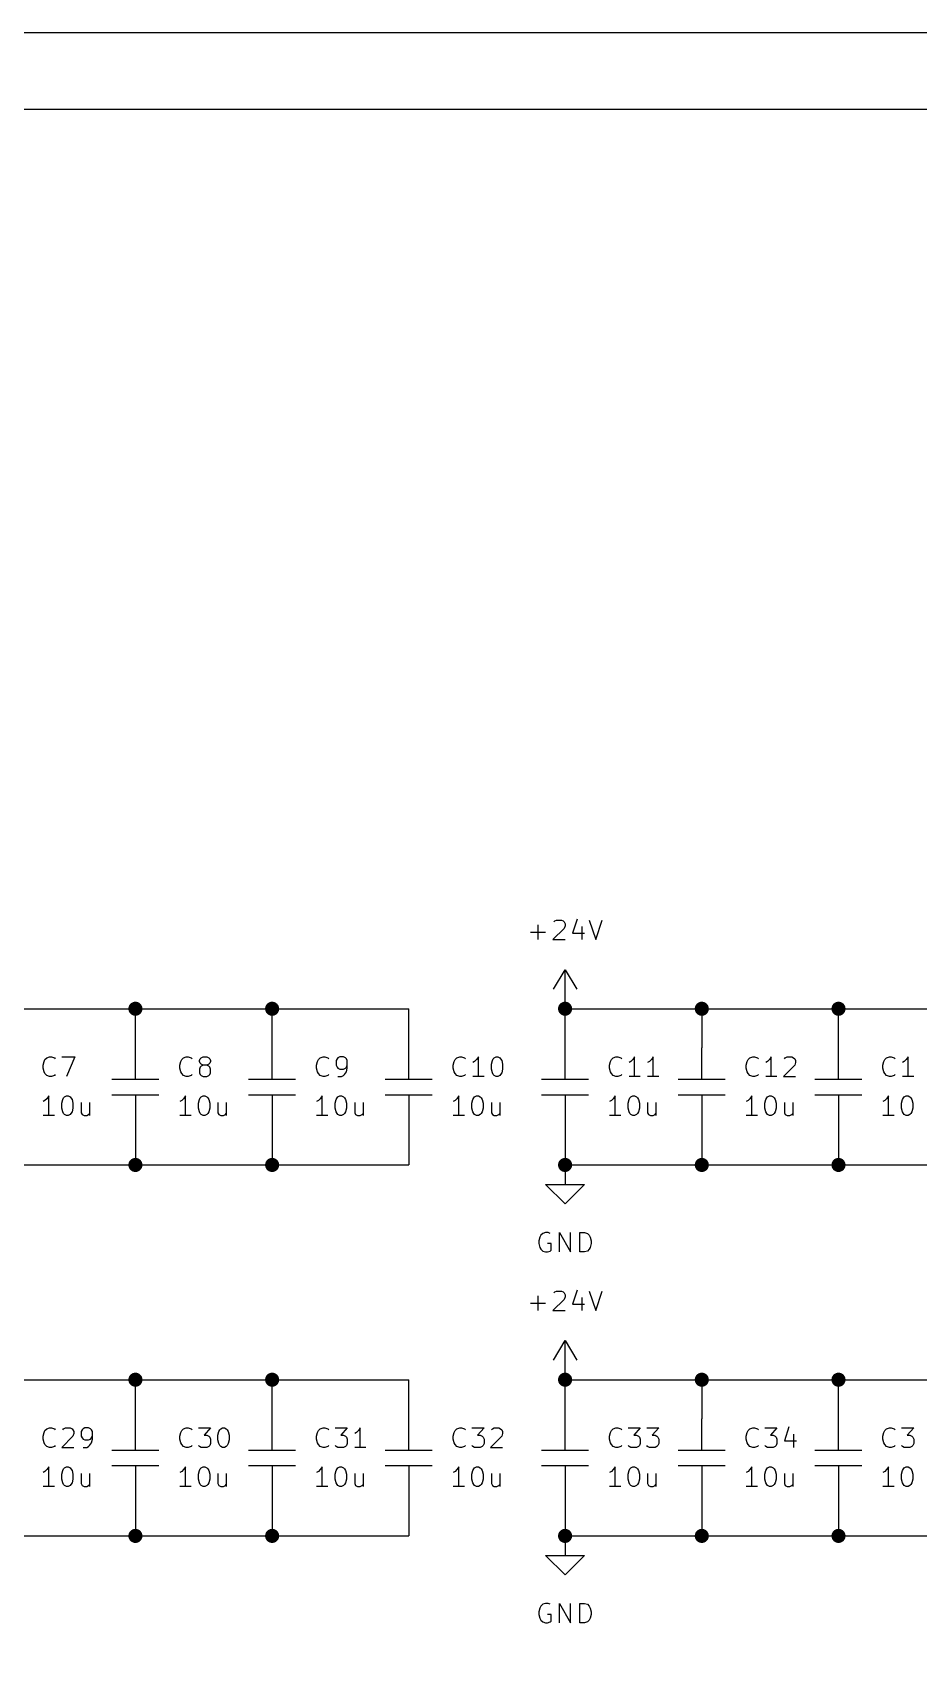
# Model space of a CAD drawing. Extents: x -19 to 278, y -13 to 197.
# Drawn here: x 103.6 to 161.2, y 90.9 to 196.9 of the extents above; entities that cross this region are included whole.
import ezdxf

# ---------------------------------------------------------------- set-up
doc = ezdxf.new("R2010")
doc.units = 0
doc.header["$MEASUREMENT"] = 0
doc.layers.get('0').update_dxf_attribs({"linetype": 'CONTINUOUS'})
doc.layers.add('BLACK', color=7, linetype='CONTINUOUS')

msp = doc.modelspace()

# ---------------------------------------------------------------- linework, layer by layer
at = {"linetype": 'Continuous'}
msp.add_lwpolyline([(-19.21, 196.94), (277.79, 196.94), (277.79, -13.06), (-19.21, -13.06)], close=True, dxfattribs=at)
at = {"layer": 'BLACK', "linetype": 'Continuous'}
for p, q in [((272.79, 191.94), (0.79, 191.94)), ((137.54, 139.09), (137.6, 139.15)), ((137.6, 139.15), (137.72, 139.21)), ((137.72, 139.21), (138.03, 139.21)), ((138.03, 139.21), (138.15, 139.15)), ((138.15, 139.15), (138.21, 139.09)), ((138.21, 139.09), (138.27, 138.96)), ((138.27, 138.96), (138.27, 138.84)), ((139.05, 139.27), (138.75, 138.36)), ((139.84, 139.21), (140.26, 137.94)), ((140.26, 137.94), (140.69, 139.21)), ((136.03, 138.42), (137, 138.42)), ((136.51, 137.94), (136.51, 138.9)), ((138.21, 138.66), (137.48, 137.94)), ((137.48, 137.94), (138.27, 137.94)), ((138.27, 138.84), (138.21, 138.66)), ((138.75, 138.36), (139.54, 138.36)), ((139.36, 138.78), (139.36, 137.94)), ((137.51, 134.71), (138.27, 135.98)), ((138.27, 133.44), (138.27, 135.98)), ((138.27, 135.98), (139.03, 134.71)), ((101.44, 133.44), (110.33, 133.44)), ((110.33, 130.9), (110.33, 133.44)), ((110.33, 133.44), (119.22, 133.44)), ((119.22, 130.9), (119.22, 133.44)), ((119.22, 133.44), (128.11, 133.44)), ((128.11, 130.9), (128.11, 133.44)), ((138.27, 130.9), (138.27, 133.44)), ((138.27, 133.44), (147.16, 133.44)), ((147.16, 133.44), (147.16, 130.9)), ((147.16, 133.44), (156.05, 133.44)), ((156.05, 130.9), (156.05, 133.44)), ((156.05, 133.44), (164.94, 133.44)), ((110.33, 128.86), (110.33, 130.9)), ((119.22, 128.86), (119.22, 130.9)), ((128.11, 128.86), (128.11, 130.9)), ((138.27, 128.86), (138.27, 130.9)), ((147.16, 128.86), (147.16, 130.9)), ((156.05, 128.86), (156.05, 130.9)), ((104.33, 129.77), (104.39, 130.01)), ((104.33, 129.58), (104.33, 129.77)), ((104.39, 129.34), (104.33, 129.58)), ((104.39, 130.01), (104.45, 130.13)), ((104.45, 130.13), (104.57, 130.25)), ((104.57, 130.25), (104.75, 130.31)), ((104.75, 130.31), (104.87, 130.31)), ((104.87, 130.31), (105.06, 130.25)), ((105.06, 130.25), (105.12, 130.19)), ((105.54, 130.31), (106.39, 130.31)), ((106.39, 130.31), (105.84, 129.04)), ((113.22, 129.77), (113.28, 130.01)), ((113.22, 129.58), (113.22, 129.77)), ((113.28, 129.34), (113.22, 129.58)), ((113.28, 130.01), (113.34, 130.13)), ((113.34, 130.13), (113.46, 130.25)), ((113.46, 130.25), (113.64, 130.31)), ((113.64, 130.31), (113.76, 130.31)), ((113.76, 130.31), (113.95, 130.25)), ((113.95, 130.25), (114.01, 130.19)), ((114.49, 130.07), (114.55, 130.19)), ((114.49, 130.01), (114.49, 130.07)), ((114.55, 129.89), (114.49, 130.01)), ((114.55, 129.65), (114.49, 129.52)), ((114.49, 129.52), (114.49, 129.28)), ((114.55, 130.19), (114.61, 130.25)), ((114.61, 129.83), (114.55, 129.89)), ((114.61, 129.71), (114.55, 129.65)), ((114.61, 130.25), (114.73, 130.31)), ((114.73, 129.77), (114.61, 129.83)), ((114.73, 129.77), (114.61, 129.71)), ((114.73, 130.31), (114.97, 130.31)), ((114.97, 129.77), (114.73, 129.77)), ((114.97, 130.31), (115.1, 130.25)), ((115.1, 129.83), (114.97, 129.77)), ((115.1, 129.71), (114.97, 129.77)), ((115.1, 130.25), (115.16, 130.19)), ((115.16, 129.89), (115.1, 129.83)), ((115.16, 129.65), (115.1, 129.71)), ((115.16, 130.19), (115.22, 130.07)), ((115.22, 130.01), (115.16, 129.89)), ((115.22, 129.52), (115.16, 129.65)), ((115.22, 130.07), (115.22, 130.01)), ((115.22, 129.28), (115.22, 129.52)), ((122.11, 129.77), (122.17, 130.01)), ((122.11, 129.58), (122.11, 129.77)), ((122.17, 129.34), (122.11, 129.58)), ((122.17, 130.01), (122.23, 130.13)), ((122.23, 130.13), (122.35, 130.25)), ((122.35, 130.25), (122.53, 130.31)), ((122.53, 130.31), (122.65, 130.31)), ((122.65, 130.31), (122.84, 130.25)), ((122.84, 130.25), (122.9, 130.19)), ((123.44, 130.19), (123.38, 130.07)), ((123.38, 130.07), (123.38, 129.77)), ((123.38, 129.77), (123.44, 129.65)), ((123.5, 130.25), (123.44, 130.19)), ((123.44, 129.65), (123.5, 129.58)), ((123.62, 130.31), (123.5, 130.25)), ((123.5, 129.58), (123.62, 129.52)), ((123.86, 130.31), (123.62, 130.31)), ((123.62, 129.52), (123.86, 129.52)), ((123.99, 130.25), (123.86, 130.31)), ((123.86, 129.52), (123.99, 129.58)), ((124.05, 130.19), (123.99, 130.25)), ((123.99, 129.58), (124.05, 129.65)), ((124.11, 130.07), (124.05, 130.19)), ((124.05, 129.65), (124.11, 129.77)), ((124.05, 129.34), (124.11, 129.58)), ((124.11, 129.58), (124.11, 130.07)), ((131, 129.77), (131.06, 130.01)), ((131, 129.58), (131, 129.77)), ((131.06, 129.34), (131, 129.58)), ((131.06, 130.01), (131.12, 130.13)), ((131.12, 130.13), (131.24, 130.25)), ((131.24, 130.25), (131.42, 130.31)), ((131.42, 130.31), (131.54, 130.31)), ((131.54, 130.31), (131.73, 130.25)), ((131.73, 130.25), (131.79, 130.19)), ((132.39, 130.01), (132.27, 129.95)), ((132.51, 130.13), (132.39, 130.01)), ((132.63, 130.31), (132.51, 130.13)), ((132.63, 129.04), (132.63, 130.31)), ((133.48, 129.83), (133.54, 130.07)), ((133.48, 129.52), (133.48, 129.83)), ((133.54, 129.28), (133.48, 129.52)), ((133.54, 130.07), (133.6, 130.19)), ((133.6, 130.19), (133.66, 130.25)), ((133.66, 130.25), (133.78, 130.31)), ((133.78, 130.31), (133.9, 130.31)), ((133.9, 130.31), (134.02, 130.25)), ((134.02, 130.25), (134.08, 130.19)), ((134.08, 130.19), (134.15, 130.07)), ((134.15, 130.07), (134.21, 129.83)), ((134.21, 129.52), (134.15, 129.28)), ((134.21, 129.83), (134.21, 129.52)), ((141.16, 129.77), (141.22, 130.01)), ((141.16, 129.58), (141.16, 129.77)), ((141.22, 129.34), (141.16, 129.58)), ((141.22, 130.01), (141.28, 130.13)), ((141.28, 130.13), (141.4, 130.25)), ((141.4, 130.25), (141.58, 130.31)), ((141.58, 130.31), (141.7, 130.31)), ((141.7, 130.31), (141.89, 130.25)), ((141.89, 130.25), (141.95, 130.19)), ((142.55, 130.01), (142.43, 129.95)), ((142.67, 130.13), (142.55, 130.01)), ((142.79, 130.31), (142.67, 130.13)), ((142.79, 129.04), (142.79, 130.31)), ((143.76, 130.01), (143.64, 129.95)), ((143.88, 130.13), (143.76, 130.01)), ((144, 130.31), (143.88, 130.13)), ((144, 129.04), (144, 130.31)), ((150.05, 129.77), (150.11, 130.01)), ((150.05, 129.58), (150.05, 129.77)), ((150.11, 129.34), (150.05, 129.58)), ((150.11, 130.01), (150.17, 130.13)), ((150.17, 130.13), (150.29, 130.25)), ((150.29, 130.25), (150.47, 130.31)), ((150.47, 130.31), (150.59, 130.31)), ((150.59, 130.31), (150.78, 130.25)), ((150.78, 130.25), (150.84, 130.19)), ((151.44, 130.01), (151.32, 129.95)), ((151.56, 130.13), (151.44, 130.01)), ((151.68, 130.31), (151.56, 130.13)), ((151.68, 129.04), (151.68, 130.31)), ((153.2, 129.77), (152.47, 129.04)), ((152.53, 130.19), (152.59, 130.25)), ((152.59, 130.25), (152.71, 130.31)), ((152.71, 130.31), (153.01, 130.31)), ((153.01, 130.31), (153.13, 130.25)), ((153.13, 130.25), (153.2, 130.19)), ((153.2, 130.19), (153.26, 130.07)), ((153.26, 129.95), (153.2, 129.77)), ((153.26, 130.07), (153.26, 129.95)), ((158.94, 129.77), (159, 130.01)), ((158.94, 129.58), (158.94, 129.77)), ((159, 129.34), (158.94, 129.58)), ((159, 130.01), (159.06, 130.13)), ((159.06, 130.13), (159.18, 130.25)), ((159.18, 130.25), (159.36, 130.31)), ((159.36, 130.31), (159.48, 130.31)), ((159.48, 130.31), (159.67, 130.25)), ((159.67, 130.25), (159.73, 130.19)), ((160.33, 130.01), (160.21, 129.95)), ((160.45, 130.13), (160.33, 130.01)), ((160.57, 130.31), (160.45, 130.13)), ((160.57, 129.04), (160.57, 130.31)), ((104.45, 129.22), (104.39, 129.34)), ((104.57, 129.1), (104.45, 129.22)), ((104.75, 129.04), (104.57, 129.1)), ((104.87, 129.04), (104.75, 129.04)), ((105.06, 129.1), (104.87, 129.04)), ((105.12, 129.16), (105.06, 129.1)), ((108.8, 128.86), (111.85, 128.86)), ((113.34, 129.22), (113.28, 129.34)), ((113.46, 129.1), (113.34, 129.22)), ((113.64, 129.04), (113.46, 129.1)), ((113.76, 129.04), (113.64, 129.04)), ((113.95, 129.1), (113.76, 129.04)), ((114.01, 129.16), (113.95, 129.1)), ((114.49, 129.28), (114.55, 129.16)), ((114.55, 129.16), (114.61, 129.1)), ((114.61, 129.1), (114.73, 129.04)), ((114.73, 129.04), (114.97, 129.04)), ((114.97, 129.04), (115.1, 129.1)), ((115.1, 129.1), (115.16, 129.16)), ((115.16, 129.16), (115.22, 129.28)), ((117.69, 128.86), (120.74, 128.86)), ((122.23, 129.22), (122.17, 129.34)), ((122.35, 129.1), (122.23, 129.22)), ((122.53, 129.04), (122.35, 129.1)), ((122.65, 129.04), (122.53, 129.04)), ((122.84, 129.1), (122.65, 129.04)), ((122.9, 129.16), (122.84, 129.1)), ((123.5, 129.04), (123.74, 129.04)), ((123.74, 129.04), (123.86, 129.1)), ((123.86, 129.1), (123.92, 129.16)), ((123.92, 129.16), (124.05, 129.34)), ((126.58, 128.86), (129.63, 128.86)), ((131.12, 129.22), (131.06, 129.34)), ((131.24, 129.1), (131.12, 129.22)), ((131.42, 129.04), (131.24, 129.1)), ((131.54, 129.04), (131.42, 129.04)), ((131.73, 129.1), (131.54, 129.04)), ((131.79, 129.16), (131.73, 129.1)), ((133, 129.04), (132.27, 129.04)), ((133.6, 129.16), (133.54, 129.28)), ((133.66, 129.1), (133.6, 129.16)), ((133.78, 129.04), (133.66, 129.1)), ((133.9, 129.04), (133.78, 129.04)), ((134.02, 129.1), (133.9, 129.04)), ((134.08, 129.16), (134.02, 129.1)), ((134.15, 129.28), (134.08, 129.16)), ((136.74, 128.86), (139.79, 128.86)), ((141.28, 129.22), (141.22, 129.34)), ((141.4, 129.1), (141.28, 129.22)), ((141.58, 129.04), (141.4, 129.1)), ((141.7, 129.04), (141.58, 129.04)), ((141.89, 129.1), (141.7, 129.04)), ((141.95, 129.16), (141.89, 129.1)), ((143.16, 129.04), (142.43, 129.04)), ((144.37, 129.04), (143.64, 129.04)), ((145.63, 128.86), (148.68, 128.86)), ((150.17, 129.22), (150.11, 129.34)), ((150.29, 129.1), (150.17, 129.22)), ((150.47, 129.04), (150.29, 129.1)), ((150.59, 129.04), (150.47, 129.04)), ((150.78, 129.1), (150.59, 129.04)), ((150.84, 129.16), (150.78, 129.1)), ((152.05, 129.04), (151.32, 129.04)), ((152.47, 129.04), (153.26, 129.04)), ((154.52, 128.86), (157.57, 128.86)), ((159.06, 129.22), (159, 129.34)), ((159.18, 129.1), (159.06, 129.22)), ((159.36, 129.04), (159.18, 129.1)), ((159.48, 129.04), (159.36, 129.04)), ((159.67, 129.1), (159.48, 129.04)), ((159.73, 129.16), (159.67, 129.1)), ((160.94, 129.04), (160.21, 129.04)), ((104.45, 127.47), (104.33, 127.41)), ((104.57, 127.59), (104.45, 127.47)), ((104.69, 127.77), (104.57, 127.59)), ((104.69, 126.5), (104.69, 127.77)), ((105.54, 127.29), (105.6, 127.53)), ((105.6, 127.53), (105.66, 127.65)), ((105.66, 127.65), (105.72, 127.71)), ((105.72, 127.71), (105.84, 127.77)), ((105.84, 127.77), (105.96, 127.77)), ((105.96, 127.77), (106.08, 127.71)), ((106.08, 127.71), (106.14, 127.65)), ((106.14, 127.65), (106.21, 127.53)), ((106.21, 127.53), (106.27, 127.29)), ((106.81, 127.35), (106.81, 126.68)), ((107.35, 127.35), (107.35, 126.5)), ((108.8, 127.85), (111.85, 127.85)), ((110.33, 127.85), (110.33, 125.82)), ((113.34, 127.47), (113.22, 127.41)), ((113.46, 127.59), (113.34, 127.47)), ((113.58, 127.77), (113.46, 127.59)), ((113.58, 126.5), (113.58, 127.77)), ((114.43, 127.29), (114.49, 127.53)), ((114.49, 127.53), (114.55, 127.65)), ((114.55, 127.65), (114.61, 127.71)), ((114.61, 127.71), (114.73, 127.77)), ((114.73, 127.77), (114.85, 127.77)), ((114.85, 127.77), (114.97, 127.71)), ((114.97, 127.71), (115.03, 127.65)), ((115.03, 127.65), (115.1, 127.53)), ((115.1, 127.53), (115.16, 127.29)), ((115.7, 127.35), (115.7, 126.68)), ((116.24, 127.35), (116.24, 126.5)), ((117.69, 127.85), (120.74, 127.85)), ((119.22, 127.85), (119.22, 125.82)), ((122.23, 127.47), (122.11, 127.41)), ((122.35, 127.59), (122.23, 127.47)), ((122.47, 127.77), (122.35, 127.59)), ((122.47, 126.5), (122.47, 127.77)), ((123.32, 127.29), (123.38, 127.53)), ((123.38, 127.53), (123.44, 127.65)), ((123.44, 127.65), (123.5, 127.71)), ((123.5, 127.71), (123.62, 127.77)), ((123.62, 127.77), (123.74, 127.77)), ((123.74, 127.77), (123.86, 127.71)), ((123.86, 127.71), (123.92, 127.65)), ((123.92, 127.65), (123.99, 127.53)), ((123.99, 127.53), (124.05, 127.29)), ((124.59, 127.35), (124.59, 126.68)), ((125.13, 127.35), (125.13, 126.5)), ((126.58, 127.85), (129.63, 127.85)), ((128.11, 127.85), (128.11, 125.82)), ((131.12, 127.47), (131, 127.41)), ((131.24, 127.59), (131.12, 127.47)), ((131.36, 127.77), (131.24, 127.59)), ((131.36, 126.5), (131.36, 127.77)), ((132.21, 127.29), (132.27, 127.53)), ((132.27, 127.53), (132.33, 127.65)), ((132.33, 127.65), (132.39, 127.71)), ((132.39, 127.71), (132.51, 127.77)), ((132.51, 127.77), (132.63, 127.77)), ((132.63, 127.77), (132.75, 127.71)), ((132.75, 127.71), (132.81, 127.65)), ((132.81, 127.65), (132.88, 127.53)), ((132.88, 127.53), (132.94, 127.29)), ((133.48, 127.35), (133.48, 126.68)), ((134.02, 127.35), (134.02, 126.5)), ((136.74, 127.85), (139.79, 127.85)), ((138.27, 127.85), (138.27, 125.82)), ((141.28, 127.47), (141.16, 127.41)), ((141.4, 127.59), (141.28, 127.47)), ((141.52, 127.77), (141.4, 127.59)), ((141.52, 126.5), (141.52, 127.77)), ((142.37, 127.29), (142.43, 127.53)), ((142.43, 127.53), (142.49, 127.65)), ((142.49, 127.65), (142.55, 127.71)), ((142.55, 127.71), (142.67, 127.77)), ((142.67, 127.77), (142.79, 127.77)), ((142.79, 127.77), (142.91, 127.71)), ((142.91, 127.71), (142.97, 127.65)), ((142.97, 127.65), (143.04, 127.53)), ((143.04, 127.53), (143.1, 127.29)), ((143.64, 127.35), (143.64, 126.68)), ((144.18, 127.35), (144.18, 126.5)), ((145.63, 127.85), (148.68, 127.85)), ((147.16, 127.85), (147.16, 125.82)), ((150.17, 127.47), (150.05, 127.41)), ((150.29, 127.59), (150.17, 127.47)), ((150.41, 127.77), (150.29, 127.59)), ((150.41, 126.5), (150.41, 127.77)), ((151.26, 127.29), (151.32, 127.53)), ((151.32, 127.53), (151.38, 127.65)), ((151.38, 127.65), (151.44, 127.71)), ((151.44, 127.71), (151.56, 127.77)), ((151.56, 127.77), (151.68, 127.77)), ((151.68, 127.77), (151.8, 127.71)), ((151.8, 127.71), (151.86, 127.65)), ((151.86, 127.65), (151.93, 127.53)), ((151.93, 127.53), (151.99, 127.29)), ((152.53, 127.35), (152.53, 126.68)), ((153.07, 127.35), (153.07, 126.5)), ((154.52, 127.85), (157.57, 127.85)), ((156.05, 127.85), (156.05, 125.82)), ((159.06, 127.47), (158.94, 127.41)), ((159.18, 127.59), (159.06, 127.47)), ((159.3, 127.77), (159.18, 127.59)), ((159.3, 126.5), (159.3, 127.77)), ((160.15, 127.29), (160.21, 127.53)), ((160.21, 127.53), (160.27, 127.65)), ((160.27, 127.65), (160.33, 127.71)), ((160.33, 127.71), (160.45, 127.77)), ((160.45, 127.77), (160.57, 127.77)), ((160.57, 127.77), (160.69, 127.71)), ((160.69, 127.71), (160.75, 127.65)), ((160.75, 127.65), (160.82, 127.53)), ((160.82, 127.53), (160.88, 127.29)), ((105.06, 126.5), (104.33, 126.5)), ((105.54, 126.98), (105.54, 127.29)), ((105.6, 126.74), (105.54, 126.98)), ((105.66, 126.62), (105.6, 126.74)), ((105.72, 126.56), (105.66, 126.62)), ((105.84, 126.5), (105.72, 126.56)), ((105.96, 126.5), (105.84, 126.5)), ((106.08, 126.56), (105.96, 126.5)), ((106.14, 126.62), (106.08, 126.56)), ((106.21, 126.74), (106.14, 126.62)), ((106.27, 126.98), (106.21, 126.74)), ((106.27, 127.29), (106.27, 126.98)), ((106.81, 126.68), (106.87, 126.56)), ((106.87, 126.56), (106.99, 126.5)), ((106.99, 126.5), (107.17, 126.5)), ((107.17, 126.5), (107.29, 126.56)), ((107.29, 126.56), (107.35, 126.62)), ((113.95, 126.5), (113.22, 126.5)), ((114.43, 126.98), (114.43, 127.29)), ((114.49, 126.74), (114.43, 126.98)), ((114.55, 126.62), (114.49, 126.74)), ((114.61, 126.56), (114.55, 126.62)), ((114.73, 126.5), (114.61, 126.56)), ((114.85, 126.5), (114.73, 126.5)), ((114.97, 126.56), (114.85, 126.5)), ((115.03, 126.62), (114.97, 126.56)), ((115.1, 126.74), (115.03, 126.62)), ((115.16, 126.98), (115.1, 126.74)), ((115.16, 127.29), (115.16, 126.98)), ((115.7, 126.68), (115.76, 126.56)), ((115.76, 126.56), (115.88, 126.5)), ((115.88, 126.5), (116.06, 126.5)), ((116.06, 126.5), (116.18, 126.56)), ((116.18, 126.56), (116.24, 126.62)), ((122.84, 126.5), (122.11, 126.5)), ((123.32, 126.98), (123.32, 127.29)), ((123.38, 126.74), (123.32, 126.98)), ((123.44, 126.62), (123.38, 126.74)), ((123.5, 126.56), (123.44, 126.62)), ((123.62, 126.5), (123.5, 126.56)), ((123.74, 126.5), (123.62, 126.5)), ((123.86, 126.56), (123.74, 126.5)), ((123.92, 126.62), (123.86, 126.56)), ((123.99, 126.74), (123.92, 126.62)), ((124.05, 126.98), (123.99, 126.74)), ((124.05, 127.29), (124.05, 126.98)), ((124.59, 126.68), (124.65, 126.56)), ((124.65, 126.56), (124.77, 126.5)), ((124.77, 126.5), (124.95, 126.5)), ((124.95, 126.5), (125.07, 126.56)), ((125.07, 126.56), (125.13, 126.62)), ((131.73, 126.5), (131, 126.5)), ((132.21, 126.98), (132.21, 127.29)), ((132.27, 126.74), (132.21, 126.98)), ((132.33, 126.62), (132.27, 126.74)), ((132.39, 126.56), (132.33, 126.62)), ((132.51, 126.5), (132.39, 126.56)), ((132.63, 126.5), (132.51, 126.5)), ((132.75, 126.56), (132.63, 126.5)), ((132.81, 126.62), (132.75, 126.56)), ((132.88, 126.74), (132.81, 126.62)), ((132.94, 126.98), (132.88, 126.74)), ((132.94, 127.29), (132.94, 126.98)), ((133.48, 126.68), (133.54, 126.56)), ((133.54, 126.56), (133.66, 126.5)), ((133.66, 126.5), (133.84, 126.5)), ((133.84, 126.5), (133.96, 126.56)), ((133.96, 126.56), (134.02, 126.62)), ((141.89, 126.5), (141.16, 126.5)), ((142.37, 126.98), (142.37, 127.29)), ((142.43, 126.74), (142.37, 126.98)), ((142.49, 126.62), (142.43, 126.74)), ((142.55, 126.56), (142.49, 126.62)), ((142.67, 126.5), (142.55, 126.56)), ((142.79, 126.5), (142.67, 126.5)), ((142.91, 126.56), (142.79, 126.5)), ((142.97, 126.62), (142.91, 126.56)), ((143.04, 126.74), (142.97, 126.62)), ((143.1, 126.98), (143.04, 126.74)), ((143.1, 127.29), (143.1, 126.98)), ((143.64, 126.68), (143.7, 126.56)), ((143.7, 126.56), (143.82, 126.5)), ((143.82, 126.5), (144, 126.5)), ((144, 126.5), (144.12, 126.56)), ((144.12, 126.56), (144.18, 126.62)), ((150.78, 126.5), (150.05, 126.5)), ((151.26, 126.98), (151.26, 127.29)), ((151.32, 126.74), (151.26, 126.98)), ((151.38, 126.62), (151.32, 126.74)), ((151.44, 126.56), (151.38, 126.62)), ((151.56, 126.5), (151.44, 126.56)), ((151.68, 126.5), (151.56, 126.5)), ((151.8, 126.56), (151.68, 126.5)), ((151.86, 126.62), (151.8, 126.56)), ((151.93, 126.74), (151.86, 126.62)), ((151.99, 126.98), (151.93, 126.74)), ((151.99, 127.29), (151.99, 126.98)), ((152.53, 126.68), (152.59, 126.56)), ((152.59, 126.56), (152.71, 126.5)), ((152.71, 126.5), (152.89, 126.5)), ((152.89, 126.5), (153.01, 126.56)), ((153.01, 126.56), (153.07, 126.62)), ((159.67, 126.5), (158.94, 126.5)), ((160.15, 126.98), (160.15, 127.29)), ((160.21, 126.74), (160.15, 126.98)), ((160.27, 126.62), (160.21, 126.74)), ((160.33, 126.56), (160.27, 126.62)), ((160.45, 126.5), (160.33, 126.56)), ((160.57, 126.5), (160.45, 126.5)), ((160.69, 126.56), (160.57, 126.5)), ((160.75, 126.62), (160.69, 126.56)), ((160.82, 126.74), (160.75, 126.62)), ((160.88, 126.98), (160.82, 126.74)), ((160.88, 127.29), (160.88, 126.98)), ((110.33, 125.82), (110.33, 123.28)), ((119.22, 125.82), (119.22, 123.28)), ((128.11, 125.82), (128.11, 123.28)), ((138.27, 125.82), (138.27, 123.28)), ((147.16, 125.82), (147.16, 123.28)), ((156.05, 125.82), (156.05, 123.28)), ((101.44, 123.28), (110.33, 123.28)), ((110.33, 123.28), (119.22, 123.28)), ((119.22, 123.28), (128.11, 123.28)), ((138.27, 123.28), (138.27, 122.01)), ((138.27, 123.28), (147.16, 123.28)), ((147.16, 123.28), (156.05, 123.28)), ((156.05, 123.28), (164.94, 123.28)), ((138.27, 120.74), (137, 122.01)), ((137, 122.01), (138.27, 122.01)), ((138.27, 122.01), (139.54, 122.01)), ((139.54, 122.01), (138.27, 120.74)), ((136.82, 118.83), (136.69, 118.71)), ((137, 118.89), (136.82, 118.83)), ((137.18, 118.89), (137, 118.89)), ((137.3, 118.83), (137.18, 118.89)), ((137.9, 117.62), (137.9, 118.89)), ((137.9, 118.89), (138.63, 117.62)), ((138.63, 117.62), (138.63, 118.89)), ((139.23, 117.62), (139.23, 118.89)), ((139.23, 118.89), (139.54, 118.89)), ((139.54, 118.89), (139.72, 118.83)), ((139.72, 118.83), (139.84, 118.71)), ((136.63, 118.58), (136.57, 118.34)), ((136.57, 118.34), (136.57, 118.16)), ((136.57, 118.16), (136.63, 117.92)), ((136.69, 118.71), (136.63, 118.58)), ((136.63, 117.92), (136.69, 117.8)), ((136.69, 117.8), (136.82, 117.68)), ((137.36, 118.16), (137.12, 118.16)), ((137.36, 117.74), (137.36, 118.16)), ((139.84, 117.8), (139.72, 117.68)), ((139.84, 118.71), (139.9, 118.58)), ((139.9, 117.92), (139.84, 117.8)), ((139.9, 118.58), (139.96, 118.34)), ((139.96, 118.16), (139.9, 117.92)), ((139.96, 118.34), (139.96, 118.16)), ((136.82, 117.68), (137, 117.62)), ((137, 117.62), (137.12, 117.62)), ((137.12, 117.62), (137.3, 117.68)), ((137.3, 117.68), (137.36, 117.74)), ((139.54, 117.62), (139.23, 117.62)), ((139.72, 117.68), (139.54, 117.62)), ((136.51, 113.81), (136.51, 114.77)), ((137.54, 114.96), (137.6, 115.02)), ((137.6, 115.02), (137.72, 115.08)), ((137.72, 115.08), (138.03, 115.08)), ((138.03, 115.08), (138.15, 115.02)), ((138.15, 115.02), (138.21, 114.96)), ((138.21, 114.96), (138.27, 114.83)), ((138.27, 114.71), (138.21, 114.53)), ((138.27, 114.83), (138.27, 114.71)), ((139.05, 115.14), (138.75, 114.23)), ((139.36, 114.65), (139.36, 113.81)), ((139.84, 115.08), (140.26, 113.81)), ((140.26, 113.81), (140.69, 115.08)), ((136.03, 114.29), (137, 114.29)), ((138.21, 114.53), (137.48, 113.81)), ((137.48, 113.81), (138.27, 113.81)), ((138.75, 114.23), (139.54, 114.23)), ((137.51, 110.58), (138.27, 111.85)), ((138.27, 109.31), (138.27, 111.85)), ((138.27, 111.85), (139.03, 110.58)), ((101.44, 109.31), (110.33, 109.31)), ((110.33, 109.31), (119.22, 109.31)), ((110.33, 106.77), (110.33, 109.31)), ((119.22, 106.77), (119.22, 109.31)), ((119.22, 109.31), (128.11, 109.31)), ((128.11, 106.77), (128.11, 109.31)), ((138.27, 109.31), (147.16, 109.31)), ((138.27, 106.77), (138.27, 109.31)), ((147.16, 109.31), (156.05, 109.31)), ((147.16, 109.31), (147.16, 106.77)), ((156.05, 106.77), (156.05, 109.31)), ((156.05, 109.31), (164.94, 109.31)), ((104.45, 106), (104.57, 106.12)), ((104.57, 106.12), (104.75, 106.18)), ((104.75, 106.18), (104.87, 106.18)), ((104.87, 106.18), (105.06, 106.12)), ((105.06, 106.12), (105.12, 106.06)), ((105.6, 106.06), (105.66, 106.12)), ((105.66, 106.12), (105.78, 106.18)), ((105.78, 106.18), (106.08, 106.18)), ((106.08, 106.18), (106.21, 106.12)), ((106.21, 106.12), (106.27, 106.06)), ((106.93, 106.12), (106.87, 106.06)), ((107.05, 106.18), (106.93, 106.12)), ((107.29, 106.18), (107.05, 106.18)), ((107.41, 106.12), (107.29, 106.18)), ((107.48, 106.06), (107.41, 106.12)), ((110.33, 104.73), (110.33, 106.77)), ((113.34, 106), (113.46, 106.12)), ((113.46, 106.12), (113.64, 106.18)), ((113.64, 106.18), (113.76, 106.18)), ((113.76, 106.18), (113.95, 106.12)), ((113.95, 106.12), (114.01, 106.06)), ((114.43, 106.18), (115.22, 106.18)), ((115.22, 106.18), (114.79, 105.7)), ((115.82, 106.06), (115.88, 106.12)), ((115.88, 106.12), (116, 106.18)), ((116, 106.18), (116.12, 106.18)), ((116.12, 106.18), (116.24, 106.12)), ((116.24, 106.12), (116.3, 106.06)), ((119.22, 104.73), (119.22, 106.77)), ((122.23, 106), (122.35, 106.12)), ((122.35, 106.12), (122.53, 106.18)), ((122.53, 106.18), (122.65, 106.18)), ((122.65, 106.18), (122.84, 106.12)), ((122.84, 106.12), (122.9, 106.06)), ((123.32, 106.18), (124.11, 106.18)), ((124.11, 106.18), (123.68, 105.7)), ((124.95, 106.18), (124.83, 106)), ((124.95, 104.91), (124.95, 106.18)), ((128.11, 104.73), (128.11, 106.77)), ((131.12, 106), (131.24, 106.12)), ((131.24, 106.12), (131.42, 106.18)), ((131.42, 106.18), (131.54, 106.18)), ((131.54, 106.18), (131.73, 106.12)), ((131.73, 106.12), (131.79, 106.06)), ((132.21, 106.18), (133, 106.18)), ((133, 106.18), (132.57, 105.7)), ((133.48, 106.06), (133.54, 106.12)), ((133.54, 106.12), (133.66, 106.18)), ((133.66, 106.18), (133.96, 106.18)), ((133.96, 106.18), (134.08, 106.12)), ((134.08, 106.12), (134.15, 106.06)), ((138.27, 104.73), (138.27, 106.77)), ((141.28, 106), (141.4, 106.12)), ((141.4, 106.12), (141.58, 106.18)), ((141.58, 106.18), (141.7, 106.18)), ((141.7, 106.18), (141.89, 106.12)), ((141.89, 106.12), (141.95, 106.06)), ((142.37, 106.18), (143.16, 106.18)), ((143.16, 106.18), (142.73, 105.7)), ((143.58, 106.18), (144.37, 106.18)), ((144.37, 106.18), (143.94, 105.7)), ((147.16, 104.73), (147.16, 106.77)), ((150.17, 106), (150.29, 106.12)), ((150.29, 106.12), (150.47, 106.18)), ((150.47, 106.18), (150.59, 106.18)), ((150.59, 106.18), (150.78, 106.12)), ((150.78, 106.12), (150.84, 106.06)), ((151.26, 106.18), (152.05, 106.18)), ((152.05, 106.18), (151.62, 105.7)), ((152.83, 106.24), (152.53, 105.33)), ((156.05, 104.73), (156.05, 106.77)), ((159.06, 106), (159.18, 106.12)), ((159.18, 106.12), (159.36, 106.18)), ((159.36, 106.18), (159.48, 106.18)), ((159.48, 106.18), (159.67, 106.12)), ((159.67, 106.12), (159.73, 106.06)), ((160.15, 106.18), (160.94, 106.18)), ((160.94, 106.18), (160.51, 105.7)), ((104.33, 105.64), (104.39, 105.88)), ((104.33, 105.45), (104.33, 105.64)), ((104.39, 105.21), (104.33, 105.45)), ((104.39, 105.88), (104.45, 106)), ((104.45, 105.09), (104.39, 105.21)), ((104.57, 104.97), (104.45, 105.09)), ((105.12, 105.03), (105.06, 104.97)), ((106.27, 105.64), (105.54, 104.91)), ((106.27, 106.06), (106.33, 105.94)), ((106.33, 105.82), (106.27, 105.64)), ((106.33, 105.94), (106.33, 105.82)), ((106.87, 106.06), (106.81, 105.94)), ((106.81, 105.94), (106.81, 105.64)), ((106.81, 105.64), (106.87, 105.52)), ((106.87, 105.52), (106.93, 105.45)), ((106.93, 105.45), (107.05, 105.39)), ((107.05, 105.39), (107.29, 105.39)), ((107.29, 105.39), (107.41, 105.45)), ((107.29, 104.97), (107.35, 105.03)), ((107.35, 105.03), (107.48, 105.21)), ((107.41, 105.45), (107.48, 105.52)), ((107.54, 105.94), (107.48, 106.06)), ((107.48, 105.52), (107.54, 105.64)), ((107.48, 105.21), (107.54, 105.45)), ((107.54, 105.45), (107.54, 105.94)), ((113.22, 105.64), (113.28, 105.88)), ((113.22, 105.45), (113.22, 105.64)), ((113.28, 105.21), (113.22, 105.45)), ((113.28, 105.88), (113.34, 106)), ((113.34, 105.09), (113.28, 105.21)), ((113.46, 104.97), (113.34, 105.09)), ((114.01, 105.03), (113.95, 104.97)), ((114.49, 104.97), (114.43, 105.03)), ((114.79, 105.7), (114.97, 105.7)), ((114.97, 105.7), (115.1, 105.64)), ((115.1, 105.64), (115.16, 105.58)), ((115.16, 105.03), (115.1, 104.97)), ((115.16, 105.58), (115.22, 105.45)), ((115.22, 105.15), (115.16, 105.03)), ((115.22, 105.45), (115.22, 105.15)), ((115.7, 105.7), (115.76, 105.94)), ((115.7, 105.39), (115.7, 105.7)), ((115.76, 105.15), (115.7, 105.39)), ((115.76, 105.94), (115.82, 106.06)), ((115.82, 105.03), (115.76, 105.15)), ((115.88, 104.97), (115.82, 105.03)), ((116.3, 105.03), (116.24, 104.97)), ((116.3, 106.06), (116.37, 105.94)), ((116.37, 105.15), (116.3, 105.03)), ((116.37, 105.94), (116.43, 105.7)), ((116.43, 105.39), (116.37, 105.15)), ((116.43, 105.7), (116.43, 105.39)), ((122.11, 105.64), (122.17, 105.88)), ((122.11, 105.45), (122.11, 105.64)), ((122.17, 105.21), (122.11, 105.45)), ((122.17, 105.88), (122.23, 106)), ((122.23, 105.09), (122.17, 105.21)), ((122.35, 104.97), (122.23, 105.09)), ((122.9, 105.03), (122.84, 104.97)), ((123.38, 104.97), (123.32, 105.03)), ((123.68, 105.7), (123.86, 105.7)), ((123.86, 105.7), (123.99, 105.64)), ((123.99, 105.64), (124.05, 105.58)), ((124.05, 105.03), (123.99, 104.97)), ((124.05, 105.58), (124.11, 105.45)), ((124.11, 105.15), (124.05, 105.03)), ((124.11, 105.45), (124.11, 105.15)), ((124.71, 105.88), (124.59, 105.82)), ((124.83, 106), (124.71, 105.88)), ((131, 105.64), (131.06, 105.88)), ((131, 105.45), (131, 105.64)), ((131.06, 105.21), (131, 105.45)), ((131.06, 105.88), (131.12, 106)), ((131.12, 105.09), (131.06, 105.21)), ((131.24, 104.97), (131.12, 105.09)), ((131.79, 105.03), (131.73, 104.97)), ((132.27, 104.97), (132.21, 105.03)), ((132.57, 105.7), (132.75, 105.7)), ((132.75, 105.7), (132.88, 105.64)), ((132.88, 105.64), (132.94, 105.58)), ((132.94, 105.03), (132.88, 104.97)), ((132.94, 105.58), (133, 105.45)), ((133, 105.15), (132.94, 105.03)), ((133, 105.45), (133, 105.15)), ((134.15, 105.64), (133.42, 104.91)), ((134.15, 106.06), (134.21, 105.94)), ((134.21, 105.82), (134.15, 105.64)), ((134.21, 105.94), (134.21, 105.82)), ((141.16, 105.64), (141.22, 105.88)), ((141.16, 105.45), (141.16, 105.64)), ((141.22, 105.21), (141.16, 105.45)), ((141.22, 105.88), (141.28, 106)), ((141.28, 105.09), (141.22, 105.21)), ((141.4, 104.97), (141.28, 105.09)), ((141.95, 105.03), (141.89, 104.97)), ((142.43, 104.97), (142.37, 105.03)), ((142.73, 105.7), (142.91, 105.7)), ((142.91, 105.7), (143.04, 105.64)), ((143.04, 105.64), (143.1, 105.58)), ((143.1, 105.03), (143.04, 104.97)), ((143.1, 105.58), (143.16, 105.45)), ((143.16, 105.15), (143.1, 105.03)), ((143.16, 105.45), (143.16, 105.15)), ((143.64, 104.97), (143.58, 105.03)), ((143.94, 105.7), (144.12, 105.7)), ((144.12, 105.7), (144.24, 105.64)), ((144.24, 105.64), (144.31, 105.58)), ((144.31, 105.03), (144.24, 104.97)), ((144.31, 105.58), (144.37, 105.45)), ((144.37, 105.15), (144.31, 105.03)), ((144.37, 105.45), (144.37, 105.15)), ((150.05, 105.64), (150.11, 105.88)), ((150.05, 105.45), (150.05, 105.64)), ((150.11, 105.21), (150.05, 105.45)), ((150.11, 105.88), (150.17, 106)), ((150.17, 105.09), (150.11, 105.21)), ((150.29, 104.97), (150.17, 105.09)), ((150.84, 105.03), (150.78, 104.97)), ((151.32, 104.97), (151.26, 105.03)), ((151.62, 105.7), (151.8, 105.7)), ((151.8, 105.7), (151.93, 105.64)), ((151.93, 105.64), (151.99, 105.58)), ((151.99, 105.03), (151.93, 104.97)), ((151.99, 105.58), (152.05, 105.45)), ((152.05, 105.15), (151.99, 105.03)), ((152.05, 105.45), (152.05, 105.15)), ((152.53, 105.33), (153.32, 105.33)), ((153.13, 105.76), (153.13, 104.91)), ((158.94, 105.64), (159, 105.88)), ((158.94, 105.45), (158.94, 105.64)), ((159, 105.21), (158.94, 105.45)), ((159, 105.88), (159.06, 106)), ((159.06, 105.09), (159, 105.21)), ((159.18, 104.97), (159.06, 105.09)), ((159.73, 105.03), (159.67, 104.97)), ((160.21, 104.97), (160.15, 105.03)), ((160.51, 105.7), (160.69, 105.7)), ((160.69, 105.7), (160.82, 105.64)), ((160.82, 105.64), (160.88, 105.58)), ((160.88, 105.03), (160.82, 104.97)), ((160.88, 105.58), (160.94, 105.45)), ((160.94, 105.15), (160.88, 105.03)), ((160.94, 105.45), (160.94, 105.15)), ((104.75, 104.91), (104.57, 104.97)), ((104.87, 104.91), (104.75, 104.91)), ((105.06, 104.97), (104.87, 104.91)), ((105.54, 104.91), (106.33, 104.91)), ((106.93, 104.91), (107.17, 104.91)), ((107.17, 104.91), (107.29, 104.97)), ((108.8, 104.73), (111.85, 104.73)), ((113.64, 104.91), (113.46, 104.97)), ((113.76, 104.91), (113.64, 104.91)), ((113.95, 104.97), (113.76, 104.91)), ((114.61, 104.91), (114.49, 104.97)), ((114.97, 104.91), (114.61, 104.91)), ((115.1, 104.97), (114.97, 104.91)), ((116, 104.91), (115.88, 104.97)), ((116.12, 104.91), (116, 104.91)), ((116.24, 104.97), (116.12, 104.91)), ((117.69, 104.73), (120.74, 104.73)), ((122.53, 104.91), (122.35, 104.97)), ((122.65, 104.91), (122.53, 104.91)), ((122.84, 104.97), (122.65, 104.91)), ((123.5, 104.91), (123.38, 104.97)), ((123.86, 104.91), (123.5, 104.91)), ((123.99, 104.97), (123.86, 104.91)), ((125.32, 104.91), (124.59, 104.91)), ((126.58, 104.73), (129.63, 104.73)), ((131.42, 104.91), (131.24, 104.97)), ((131.54, 104.91), (131.42, 104.91)), ((131.73, 104.97), (131.54, 104.91)), ((132.39, 104.91), (132.27, 104.97)), ((132.75, 104.91), (132.39, 104.91)), ((132.88, 104.97), (132.75, 104.91)), ((133.42, 104.91), (134.21, 104.91)), ((136.74, 104.73), (139.79, 104.73)), ((141.58, 104.91), (141.4, 104.97)), ((141.7, 104.91), (141.58, 104.91)), ((141.89, 104.97), (141.7, 104.91)), ((142.55, 104.91), (142.43, 104.97)), ((142.91, 104.91), (142.55, 104.91)), ((143.04, 104.97), (142.91, 104.91)), ((143.76, 104.91), (143.64, 104.97)), ((144.12, 104.91), (143.76, 104.91)), ((144.24, 104.97), (144.12, 104.91)), ((145.63, 104.73), (148.68, 104.73)), ((150.47, 104.91), (150.29, 104.97)), ((150.59, 104.91), (150.47, 104.91)), ((150.78, 104.97), (150.59, 104.91)), ((151.44, 104.91), (151.32, 104.97)), ((151.8, 104.91), (151.44, 104.91)), ((151.93, 104.97), (151.8, 104.91)), ((154.52, 104.73), (157.57, 104.73)), ((159.36, 104.91), (159.18, 104.97)), ((159.48, 104.91), (159.36, 104.91)), ((159.67, 104.97), (159.48, 104.91)), ((160.33, 104.91), (160.21, 104.97)), ((160.69, 104.91), (160.33, 104.91)), ((160.82, 104.97), (160.69, 104.91)), ((104.45, 103.34), (104.33, 103.28)), ((104.57, 103.46), (104.45, 103.34)), ((104.69, 103.64), (104.57, 103.46)), ((104.69, 102.37), (104.69, 103.64)), ((105.54, 103.16), (105.6, 103.4)), ((105.54, 102.85), (105.54, 103.16)), ((105.6, 103.4), (105.66, 103.52)), ((105.66, 103.52), (105.72, 103.58)), ((105.72, 103.58), (105.84, 103.64)), ((105.84, 103.64), (105.96, 103.64)), ((105.96, 103.64), (106.08, 103.58)), ((106.08, 103.58), (106.14, 103.52)), ((106.14, 103.52), (106.21, 103.4)), ((106.21, 103.4), (106.27, 103.16)), ((106.27, 103.16), (106.27, 102.85)), ((106.81, 103.22), (106.81, 102.55)), ((107.35, 103.22), (107.35, 102.37)), ((108.8, 103.72), (111.85, 103.72)), ((110.33, 103.72), (110.33, 101.69)), ((113.34, 103.34), (113.22, 103.28)), ((113.46, 103.46), (113.34, 103.34)), ((113.58, 103.64), (113.46, 103.46)), ((113.58, 102.37), (113.58, 103.64)), ((114.43, 103.16), (114.49, 103.4)), ((114.43, 102.85), (114.43, 103.16)), ((114.49, 103.4), (114.55, 103.52)), ((114.55, 103.52), (114.61, 103.58)), ((114.61, 103.58), (114.73, 103.64)), ((114.73, 103.64), (114.85, 103.64)), ((114.85, 103.64), (114.97, 103.58)), ((114.97, 103.58), (115.03, 103.52)), ((115.03, 103.52), (115.1, 103.4)), ((115.1, 103.4), (115.16, 103.16)), ((115.16, 103.16), (115.16, 102.85)), ((115.7, 103.22), (115.7, 102.55)), ((116.24, 103.22), (116.24, 102.37)), ((117.69, 103.72), (120.74, 103.72)), ((119.22, 103.72), (119.22, 101.69)), ((122.23, 103.34), (122.11, 103.28)), ((122.35, 103.46), (122.23, 103.34)), ((122.47, 103.64), (122.35, 103.46)), ((122.47, 102.37), (122.47, 103.64)), ((123.32, 103.16), (123.38, 103.4)), ((123.32, 102.85), (123.32, 103.16)), ((123.38, 103.4), (123.44, 103.52)), ((123.44, 103.52), (123.5, 103.58)), ((123.5, 103.58), (123.62, 103.64)), ((123.62, 103.64), (123.74, 103.64)), ((123.74, 103.64), (123.86, 103.58)), ((123.86, 103.58), (123.92, 103.52)), ((123.92, 103.52), (123.99, 103.4)), ((123.99, 103.4), (124.05, 103.16)), ((124.05, 103.16), (124.05, 102.85)), ((124.59, 103.22), (124.59, 102.55)), ((125.13, 103.22), (125.13, 102.37)), ((126.58, 103.72), (129.63, 103.72)), ((128.11, 103.72), (128.11, 101.69)), ((131.12, 103.34), (131, 103.28)), ((131.24, 103.46), (131.12, 103.34)), ((131.36, 103.64), (131.24, 103.46)), ((131.36, 102.37), (131.36, 103.64)), ((132.21, 103.16), (132.27, 103.4)), ((132.21, 102.85), (132.21, 103.16)), ((132.27, 103.4), (132.33, 103.52)), ((132.33, 103.52), (132.39, 103.58)), ((132.39, 103.58), (132.51, 103.64)), ((132.51, 103.64), (132.63, 103.64)), ((132.63, 103.64), (132.75, 103.58)), ((132.75, 103.58), (132.81, 103.52)), ((132.81, 103.52), (132.88, 103.4)), ((132.88, 103.4), (132.94, 103.16)), ((132.94, 103.16), (132.94, 102.85)), ((133.48, 103.22), (133.48, 102.55)), ((134.02, 103.22), (134.02, 102.37)), ((136.74, 103.72), (139.79, 103.72)), ((138.27, 103.72), (138.27, 101.69)), ((141.28, 103.34), (141.16, 103.28)), ((141.4, 103.46), (141.28, 103.34)), ((141.52, 103.64), (141.4, 103.46)), ((141.52, 102.37), (141.52, 103.64)), ((142.37, 103.16), (142.43, 103.4)), ((142.37, 102.85), (142.37, 103.16)), ((142.43, 103.4), (142.49, 103.52)), ((142.49, 103.52), (142.55, 103.58)), ((142.55, 103.58), (142.67, 103.64)), ((142.67, 103.64), (142.79, 103.64)), ((142.79, 103.64), (142.91, 103.58)), ((142.91, 103.58), (142.97, 103.52)), ((142.97, 103.52), (143.04, 103.4)), ((143.04, 103.4), (143.1, 103.16)), ((143.1, 103.16), (143.1, 102.85)), ((143.64, 103.22), (143.64, 102.55)), ((144.18, 103.22), (144.18, 102.37)), ((145.63, 103.72), (148.68, 103.72)), ((147.16, 103.72), (147.16, 101.69)), ((150.17, 103.34), (150.05, 103.28)), ((150.29, 103.46), (150.17, 103.34)), ((150.41, 103.64), (150.29, 103.46)), ((150.41, 102.37), (150.41, 103.64)), ((151.26, 103.16), (151.32, 103.4)), ((151.26, 102.85), (151.26, 103.16)), ((151.32, 103.4), (151.38, 103.52)), ((151.38, 103.52), (151.44, 103.58)), ((151.44, 103.58), (151.56, 103.64)), ((151.56, 103.64), (151.68, 103.64)), ((151.68, 103.64), (151.8, 103.58)), ((151.8, 103.58), (151.86, 103.52)), ((151.86, 103.52), (151.93, 103.4)), ((151.93, 103.4), (151.99, 103.16)), ((151.99, 103.16), (151.99, 102.85)), ((152.53, 103.22), (152.53, 102.55)), ((153.07, 103.22), (153.07, 102.37)), ((154.52, 103.72), (157.57, 103.72)), ((156.05, 103.72), (156.05, 101.69)), ((159.06, 103.34), (158.94, 103.28)), ((159.18, 103.46), (159.06, 103.34)), ((159.3, 103.64), (159.18, 103.46)), ((159.3, 102.37), (159.3, 103.64)), ((160.15, 103.16), (160.21, 103.4)), ((160.15, 102.85), (160.15, 103.16)), ((160.21, 103.4), (160.27, 103.52)), ((160.27, 103.52), (160.33, 103.58)), ((160.33, 103.58), (160.45, 103.64)), ((160.45, 103.64), (160.57, 103.64)), ((160.57, 103.64), (160.69, 103.58)), ((160.69, 103.58), (160.75, 103.52)), ((160.75, 103.52), (160.82, 103.4)), ((160.82, 103.4), (160.88, 103.16)), ((160.88, 103.16), (160.88, 102.85)), ((105.06, 102.37), (104.33, 102.37)), ((105.6, 102.61), (105.54, 102.85)), ((105.66, 102.49), (105.6, 102.61)), ((105.72, 102.43), (105.66, 102.49)), ((105.84, 102.37), (105.72, 102.43)), ((105.96, 102.37), (105.84, 102.37)), ((106.08, 102.43), (105.96, 102.37)), ((106.14, 102.49), (106.08, 102.43)), ((106.21, 102.61), (106.14, 102.49)), ((106.27, 102.85), (106.21, 102.61)), ((106.81, 102.55), (106.87, 102.43)), ((106.87, 102.43), (106.99, 102.37)), ((106.99, 102.37), (107.17, 102.37)), ((107.17, 102.37), (107.29, 102.43)), ((107.29, 102.43), (107.35, 102.49)), ((113.95, 102.37), (113.22, 102.37)), ((114.49, 102.61), (114.43, 102.85)), ((114.55, 102.49), (114.49, 102.61)), ((114.61, 102.43), (114.55, 102.49)), ((114.73, 102.37), (114.61, 102.43)), ((114.85, 102.37), (114.73, 102.37)), ((114.97, 102.43), (114.85, 102.37)), ((115.03, 102.49), (114.97, 102.43)), ((115.1, 102.61), (115.03, 102.49)), ((115.16, 102.85), (115.1, 102.61)), ((115.7, 102.55), (115.76, 102.43)), ((115.76, 102.43), (115.88, 102.37)), ((115.88, 102.37), (116.06, 102.37)), ((116.06, 102.37), (116.18, 102.43)), ((116.18, 102.43), (116.24, 102.49)), ((122.84, 102.37), (122.11, 102.37)), ((123.38, 102.61), (123.32, 102.85)), ((123.44, 102.49), (123.38, 102.61)), ((123.5, 102.43), (123.44, 102.49)), ((123.62, 102.37), (123.5, 102.43)), ((123.74, 102.37), (123.62, 102.37)), ((123.86, 102.43), (123.74, 102.37)), ((123.92, 102.49), (123.86, 102.43)), ((123.99, 102.61), (123.92, 102.49)), ((124.05, 102.85), (123.99, 102.61)), ((124.59, 102.55), (124.65, 102.43)), ((124.65, 102.43), (124.77, 102.37)), ((124.77, 102.37), (124.95, 102.37)), ((124.95, 102.37), (125.07, 102.43)), ((125.07, 102.43), (125.13, 102.49)), ((131.73, 102.37), (131, 102.37)), ((132.27, 102.61), (132.21, 102.85)), ((132.33, 102.49), (132.27, 102.61)), ((132.39, 102.43), (132.33, 102.49)), ((132.51, 102.37), (132.39, 102.43)), ((132.63, 102.37), (132.51, 102.37)), ((132.75, 102.43), (132.63, 102.37)), ((132.81, 102.49), (132.75, 102.43)), ((132.88, 102.61), (132.81, 102.49)), ((132.94, 102.85), (132.88, 102.61)), ((133.48, 102.55), (133.54, 102.43)), ((133.54, 102.43), (133.66, 102.37)), ((133.66, 102.37), (133.84, 102.37)), ((133.84, 102.37), (133.96, 102.43)), ((133.96, 102.43), (134.02, 102.49)), ((141.89, 102.37), (141.16, 102.37)), ((142.43, 102.61), (142.37, 102.85)), ((142.49, 102.49), (142.43, 102.61)), ((142.55, 102.43), (142.49, 102.49)), ((142.67, 102.37), (142.55, 102.43)), ((142.79, 102.37), (142.67, 102.37)), ((142.91, 102.43), (142.79, 102.37)), ((142.97, 102.49), (142.91, 102.43)), ((143.04, 102.61), (142.97, 102.49)), ((143.1, 102.85), (143.04, 102.61)), ((143.64, 102.55), (143.7, 102.43)), ((143.7, 102.43), (143.82, 102.37)), ((143.82, 102.37), (144, 102.37)), ((144, 102.37), (144.12, 102.43)), ((144.12, 102.43), (144.18, 102.49)), ((150.78, 102.37), (150.05, 102.37)), ((151.32, 102.61), (151.26, 102.85)), ((151.38, 102.49), (151.32, 102.61)), ((151.44, 102.43), (151.38, 102.49)), ((151.56, 102.37), (151.44, 102.43)), ((151.68, 102.37), (151.56, 102.37)), ((151.8, 102.43), (151.68, 102.37)), ((151.86, 102.49), (151.8, 102.43)), ((151.93, 102.61), (151.86, 102.49)), ((151.99, 102.85), (151.93, 102.61)), ((152.53, 102.55), (152.59, 102.43)), ((152.59, 102.43), (152.71, 102.37)), ((152.71, 102.37), (152.89, 102.37)), ((152.89, 102.37), (153.01, 102.43)), ((153.01, 102.43), (153.07, 102.49)), ((159.67, 102.37), (158.94, 102.37)), ((160.21, 102.61), (160.15, 102.85)), ((160.27, 102.49), (160.21, 102.61)), ((160.33, 102.43), (160.27, 102.49)), ((160.45, 102.37), (160.33, 102.43)), ((160.57, 102.37), (160.45, 102.37)), ((160.69, 102.43), (160.57, 102.37)), ((160.75, 102.49), (160.69, 102.43)), ((160.82, 102.61), (160.75, 102.49)), ((160.88, 102.85), (160.82, 102.61)), ((110.33, 101.69), (110.33, 99.15)), ((119.22, 101.69), (119.22, 99.15)), ((128.11, 101.69), (128.11, 99.15)), ((138.27, 101.69), (138.27, 99.15)), ((147.16, 101.69), (147.16, 99.15)), ((156.05, 101.69), (156.05, 99.15)), ((101.44, 99.15), (110.33, 99.15)), ((110.33, 99.15), (119.22, 99.15)), ((119.22, 99.15), (128.11, 99.15)), ((138.27, 99.15), (138.27, 97.88)), ((138.27, 99.15), (147.16, 99.15)), ((147.16, 99.15), (156.05, 99.15)), ((156.05, 99.15), (164.94, 99.15)), ((138.27, 96.61), (137, 97.88)), ((137, 97.88), (138.27, 97.88)), ((138.27, 97.88), (139.54, 97.88)), ((139.54, 97.88), (138.27, 96.61)), ((136.63, 94.45), (136.57, 94.21)), ((136.69, 94.58), (136.63, 94.45)), ((136.82, 94.7), (136.69, 94.58)), ((137, 94.76), (136.82, 94.7)), ((137.18, 94.76), (137, 94.76)), ((137.3, 94.7), (137.18, 94.76)), ((137.9, 93.49), (137.9, 94.76)), ((137.9, 94.76), (138.63, 93.49)), ((138.63, 93.49), (138.63, 94.76)), ((139.23, 93.49), (139.23, 94.76)), ((139.23, 94.76), (139.54, 94.76)), ((139.54, 94.76), (139.72, 94.7)), ((139.72, 94.7), (139.84, 94.58)), ((139.84, 94.58), (139.9, 94.45)), ((139.9, 94.45), (139.96, 94.21)), ((136.57, 94.21), (136.57, 94.03)), ((136.57, 94.03), (136.63, 93.79)), ((136.63, 93.79), (136.69, 93.67)), ((136.69, 93.67), (136.82, 93.55)), ((136.82, 93.55), (137, 93.49)), ((137, 93.49), (137.12, 93.49)), ((137.36, 94.03), (137.12, 94.03)), ((137.12, 93.49), (137.3, 93.55)), ((137.3, 93.55), (137.36, 93.61)), ((137.36, 93.61), (137.36, 94.03)), ((139.54, 93.49), (139.23, 93.49)), ((139.72, 93.55), (139.54, 93.49)), ((139.84, 93.67), (139.72, 93.55)), ((139.9, 93.79), (139.84, 93.67)), ((139.96, 94.03), (139.9, 93.79)), ((139.96, 94.21), (139.96, 94.03))]:
    msp.add_line(p, q, dxfattribs=at)
at = {"layer": 'BLACK', "const_width": 0.457}
for points in [[(110.1, 133.44, 1), (110.56, 133.44, 1)], [(118.99, 133.44, 1), (119.45, 133.44, 1)], [(138.04, 133.44, 1), (138.5, 133.44, 1)], [(146.93, 133.44, 1), (147.39, 133.44, 1)], [(155.82, 133.44, 1), (156.28, 133.44, 1)], [(110.1, 123.28, 1), (110.56, 123.28, 1)], [(118.99, 123.28, 1), (119.45, 123.28, 1)], [(138.04, 123.28, 1), (138.5, 123.28, 1)], [(146.93, 123.28, 1), (147.39, 123.28, 1)], [(155.82, 123.28, 1), (156.28, 123.28, 1)], [(110.1, 109.31, 1), (110.56, 109.31, 1)], [(118.99, 109.31, 1), (119.45, 109.31, 1)], [(138.04, 109.31, 1), (138.5, 109.31, 1)], [(146.93, 109.31, 1), (147.39, 109.31, 1)], [(155.82, 109.31, 1), (156.28, 109.31, 1)], [(110.1, 99.15, 1), (110.56, 99.15, 1)], [(118.99, 99.15, 1), (119.45, 99.15, 1)], [(138.04, 99.15, 1), (138.5, 99.15, 1)], [(146.93, 99.15, 1), (147.39, 99.15, 1)], [(155.82, 99.15, 1), (156.28, 99.15, 1)]]:
    msp.add_lwpolyline(points, format="xyb", close=True, dxfattribs=at)

doc.saveas('drawing.dxf')
